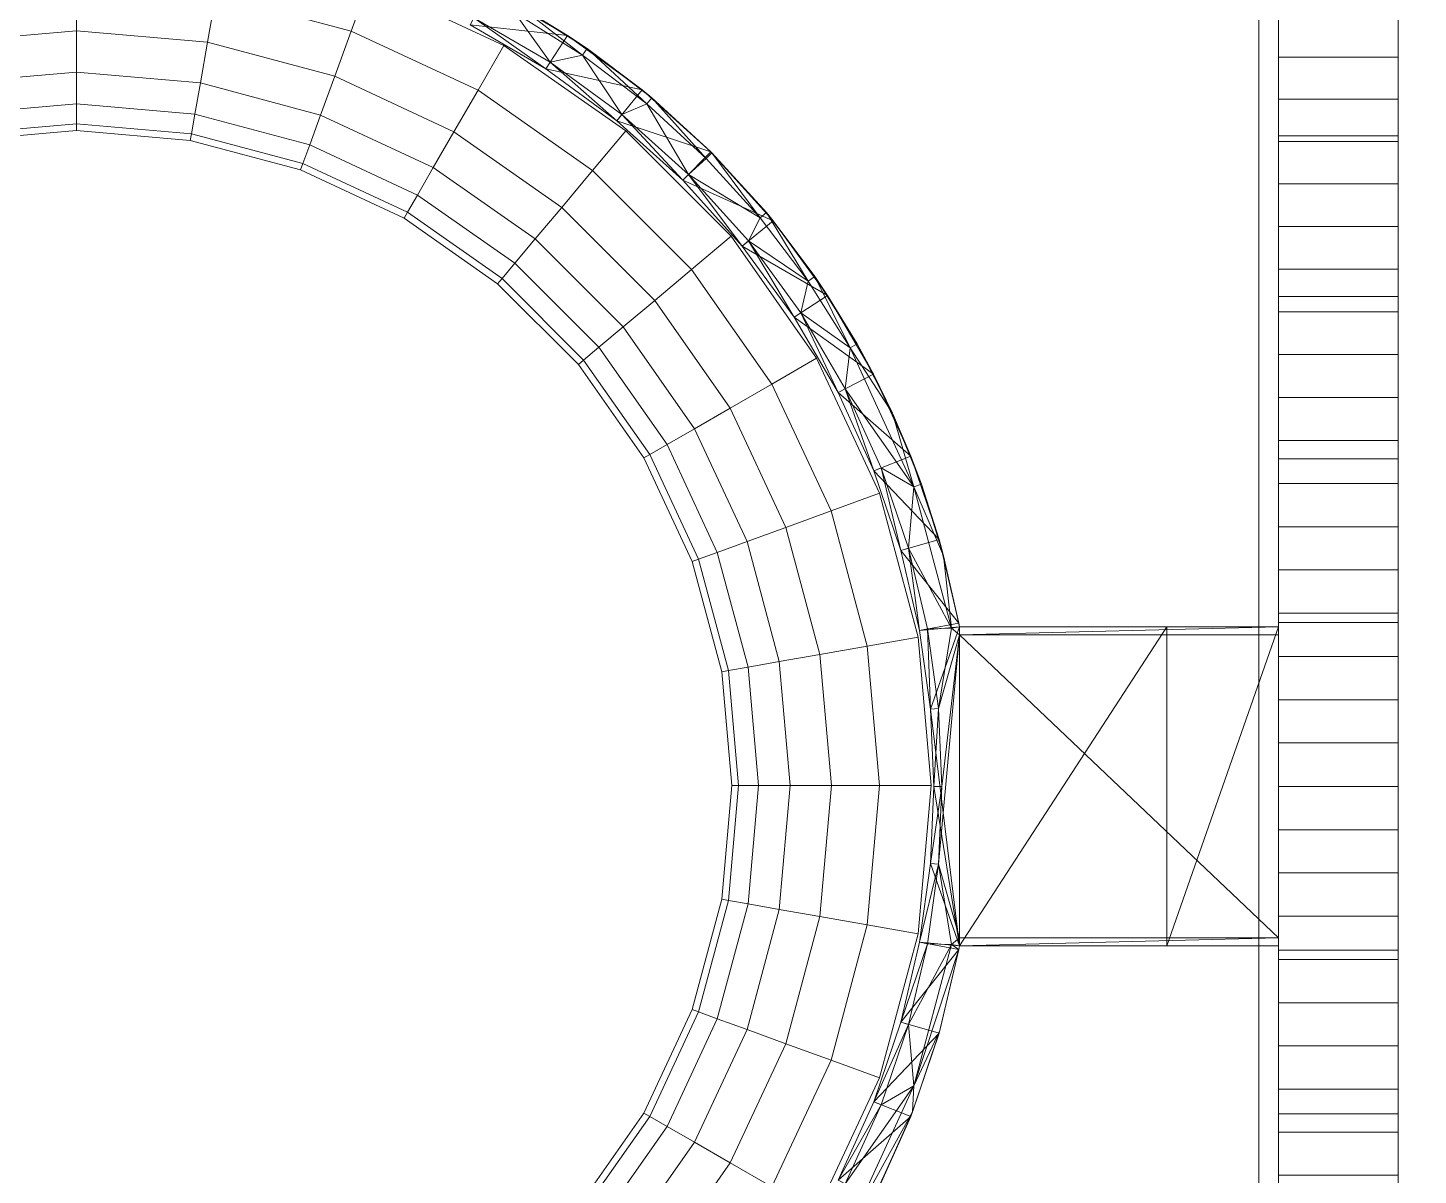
# Model space of a CAD drawing. Header units: metres. Extents: x -8.6 to 8.7, y -3.9 to 3.9.
# Drawn here: x 7.4483 to 7.797, y -0.0975 to 0.1902 of the extents above; entities that cross this region are included whole.
import ezdxf

# ---------------------------------------------------------------- set-up
doc = ezdxf.new("R2010")
doc.units = ezdxf.units.M
doc.header["$LTSCALE"] = 0.00508
for name, color, linetype, lineweight in [('Board_Net', 3, 'Continuous', 5), ('Board_Red', 1, 'Continuous', 5), ('Board_Rim', 30, 'Continuous', 5), ('Board_White', 255, 'Continuous', 5), ('Court_Green', 87, 'Continuous', 5)]:
    doc.layers.add(name, color=color, linetype=linetype, lineweight=lineweight)

msp = doc.modelspace()

# ---------------------------------------------------------------- linework, layer by layer
at = {"layer": 'Board_Net'}
for points in [[(7.49777, 0.21123, 3.03), (7.53385, 0.20157, 3.03), (7.52942, 0.18941, 3.01807), (7.49552, 0.19849, 3.01807)], [(7.42559, 0.19849, 3.01807), (7.46056, 0.20155, 3.01807), (7.46056, 0.18949, 2.98311), (7.42769, 0.18661, 2.98311)], [(7.46056, 0.20155, 3.01807), (7.49552, 0.19849, 3.01807), (7.49342, 0.18661, 2.98311), (7.46056, 0.18949, 2.98311)], [(7.53385, 0.20157, 3.03), (7.5677, 0.18578, 3.03), (7.56123, 0.17457, 3.01807), (7.52942, 0.18941, 3.01807)], [(7.49552, 0.19849, 3.01807), (7.52942, 0.18941, 3.01807), (7.5253, 0.17807, 2.98311), (7.49342, 0.18661, 2.98311)], [(7.42769, 0.18661, 2.98311), (7.46056, 0.18949, 2.98311), (7.46056, 0.17913, 2.92749), (7.42948, 0.17642, 2.92749)], [(7.46056, 0.18949, 2.98311), (7.49342, 0.18661, 2.98311), (7.49163, 0.17642, 2.92749), (7.46056, 0.17913, 2.92749)], [(7.52942, 0.18941, 3.01807), (7.56123, 0.17457, 3.01807), (7.5552, 0.16413, 2.98311), (7.5253, 0.17807, 2.98311)], [(7.49342, 0.18661, 2.98311), (7.5253, 0.17807, 2.98311), (7.52175, 0.16834, 2.92749), (7.49163, 0.17642, 2.92749)], [(7.5677, 0.18578, 3.03), (7.5983, 0.16436, 3.03), (7.58998, 0.15444, 3.01807), (7.56123, 0.17457, 3.01807)], [(7.42948, 0.17642, 2.92749), (7.46056, 0.17913, 2.92749), (7.46056, 0.17119, 2.855), (7.43086, 0.16859, 2.855)], [(7.46056, 0.17913, 2.92749), (7.49163, 0.17642, 2.92749), (7.49025, 0.16859, 2.855), (7.46056, 0.17119, 2.855)], [(7.5253, 0.17807, 2.98311), (7.5552, 0.16413, 2.98311), (7.55002, 0.15516, 2.92749), (7.52175, 0.16834, 2.92749)], [(7.49163, 0.17642, 2.92749), (7.52175, 0.16834, 2.92749), (7.51904, 0.16088, 2.855), (7.49025, 0.16859, 2.855)], [(7.56123, 0.17457, 3.01807), (7.58998, 0.15444, 3.01807), (7.58223, 0.14521, 2.98311), (7.5552, 0.16413, 2.98311)], [(7.43086, 0.16859, 2.855), (7.46056, 0.17119, 2.855), (7.46056, 0.16619, 2.77059), (7.43173, 0.16367, 2.77059)], [(7.46056, 0.17119, 2.855), (7.49025, 0.16859, 2.855), (7.48938, 0.16367, 2.77059), (7.46056, 0.16619, 2.77059)], [(7.49025, 0.16859, 2.855), (7.51904, 0.16088, 2.855), (7.51733, 0.15618, 2.77059), (7.48938, 0.16367, 2.77059)], [(7.52175, 0.16834, 2.92749), (7.55002, 0.15516, 2.92749), (7.54605, 0.14828, 2.855), (7.51904, 0.16088, 2.855)], [(7.43173, 0.16367, 2.77059), (7.46056, 0.16619, 2.77059), (7.46056, 0.16449, 2.68), (7.43203, 0.16199, 2.68)], [(7.46056, 0.16619, 2.77059), (7.48938, 0.16367, 2.77059), (7.48908, 0.16199, 2.68), (7.46056, 0.16449, 2.68)], [(7.5552, 0.16413, 2.98311), (7.58223, 0.14521, 2.98311), (7.57557, 0.13727, 2.92749), (7.55002, 0.15516, 2.92749)], [(7.5983, 0.16436, 3.03), (7.62471, 0.13794, 3.03), (7.6148, 0.12963, 3.01807), (7.58998, 0.15444, 3.01807)], [(7.48938, 0.16367, 2.77059), (7.51733, 0.15618, 2.77059), (7.51675, 0.15458, 2.68), (7.48908, 0.16199, 2.68)], [(7.51904, 0.16088, 2.855), (7.54605, 0.14828, 2.855), (7.54355, 0.14396, 2.77059), (7.51733, 0.15618, 2.77059)], [(7.51733, 0.15618, 2.77059), (7.54355, 0.14396, 2.77059), (7.5427, 0.14248, 2.68), (7.51675, 0.15458, 2.68)], [(7.55002, 0.15516, 2.92749), (7.57557, 0.13727, 2.92749), (7.57046, 0.13119, 2.855), (7.54605, 0.14828, 2.855)], [(7.58998, 0.15444, 3.01807), (7.6148, 0.12963, 3.01807), (7.60556, 0.12187, 2.98311), (7.58223, 0.14521, 2.98311)], [(7.54605, 0.14828, 2.855), (7.57046, 0.13119, 2.855), (7.56725, 0.12736, 2.77059), (7.54355, 0.14396, 2.77059)], [(7.54355, 0.14396, 2.77059), (7.56725, 0.12736, 2.77059), (7.56616, 0.12605, 2.68), (7.5427, 0.14248, 2.68)], [(7.58223, 0.14521, 2.98311), (7.60556, 0.12187, 2.98311), (7.59763, 0.11522, 2.92749), (7.57557, 0.13727, 2.92749)], [(7.57557, 0.13727, 2.92749), (7.59763, 0.11522, 2.92749), (7.59154, 0.11011, 2.855), (7.57046, 0.13119, 2.855)], [(7.62471, 0.13794, 3.03), (7.64613, 0.10735, 3.03), (7.63493, 0.10088, 3.01807), (7.6148, 0.12963, 3.01807)], [(7.57046, 0.13119, 2.855), (7.59154, 0.11011, 2.855), (7.58771, 0.1069, 2.77059), (7.56725, 0.12736, 2.77059)], [(7.6148, 0.12963, 3.01807), (7.63493, 0.10088, 3.01807), (7.62448, 0.09485, 2.98311), (7.60556, 0.12187, 2.98311)], [(7.56725, 0.12736, 2.77059), (7.58771, 0.1069, 2.77059), (7.58641, 0.1058, 2.68), (7.56616, 0.12605, 2.68)], [(7.60556, 0.12187, 2.98311), (7.62448, 0.09485, 2.98311), (7.61552, 0.08967, 2.92749), (7.59763, 0.11522, 2.92749)], [(7.59763, 0.11522, 2.92749), (7.61552, 0.08967, 2.92749), (7.60863, 0.0857, 2.855), (7.59154, 0.11011, 2.855)], [(7.59154, 0.11011, 2.855), (7.60863, 0.0857, 2.855), (7.60431, 0.0832, 2.77059), (7.58771, 0.1069, 2.77059)], [(7.58771, 0.1069, 2.77059), (7.60431, 0.0832, 2.77059), (7.60283, 0.08235, 2.68), (7.58641, 0.1058, 2.68)], [(7.64613, 0.10735, 3.03), (7.66192, 0.07349, 3.03), (7.64976, 0.06907, 3.01807), (7.63493, 0.10088, 3.01807)], [(7.63493, 0.10088, 3.01807), (7.64976, 0.06907, 3.01807), (7.63843, 0.06494, 2.98311), (7.62448, 0.09485, 2.98311)], [(7.62448, 0.09485, 2.98311), (7.63843, 0.06494, 2.98311), (7.6287, 0.0614, 2.92749), (7.61552, 0.08967, 2.92749)], [(7.61552, 0.08967, 2.92749), (7.6287, 0.0614, 2.92749), (7.62123, 0.05868, 2.855), (7.60863, 0.0857, 2.855)], [(7.60863, 0.0857, 2.855), (7.62123, 0.05868, 2.855), (7.61654, 0.05698, 2.77059), (7.60431, 0.0832, 2.77059)], [(7.60431, 0.0832, 2.77059), (7.61654, 0.05698, 2.77059), (7.61494, 0.05639, 2.68), (7.60283, 0.08235, 2.68)], [(7.66192, 0.07349, 3.03), (7.67159, 0.03741, 3.03), (7.65884, 0.03517, 3.01807), (7.64976, 0.06907, 3.01807)], [(7.64976, 0.06907, 3.01807), (7.65884, 0.03517, 3.01807), (7.64697, 0.03307, 2.98311), (7.63843, 0.06494, 2.98311)], [(7.63843, 0.06494, 2.98311), (7.64697, 0.03307, 2.98311), (7.63677, 0.03127, 2.92749), (7.6287, 0.0614, 2.92749)], [(7.6287, 0.0614, 2.92749), (7.63677, 0.03127, 2.92749), (7.62894, 0.02989, 2.855), (7.62123, 0.05868, 2.855)], [(7.61654, 0.05698, 2.77059), (7.62402, 0.02903, 2.77059), (7.62235, 0.02873, 2.68), (7.61494, 0.05639, 2.68)], [(7.62123, 0.05868, 2.855), (7.62894, 0.02989, 2.855), (7.62402, 0.02903, 2.77059), (7.61654, 0.05698, 2.77059)], [(7.65884, 0.03517, 3.01807), (7.6619, 0.0002, 3.01807), (7.64984, 0.0002, 2.98311), (7.64697, 0.03307, 2.98311)], [(7.67159, 0.03741, 3.03), (7.67484, 0.0002, 3.03), (7.6619, 0.0002, 3.01807), (7.65884, 0.03517, 3.01807)], [(7.64697, 0.03307, 2.98311), (7.64984, 0.0002, 2.98311), (7.63949, 0.0002, 2.92749), (7.63677, 0.03127, 2.92749)], [(7.62402, 0.02903, 2.77059), (7.62655, 0.0002, 2.77059), (7.62484, 0.0002, 2.68), (7.62235, 0.02873, 2.68)], [(7.62894, 0.02989, 2.855), (7.63154, 0.0002, 2.855), (7.62655, 0.0002, 2.77059), (7.62402, 0.02903, 2.77059)], [(7.63677, 0.03127, 2.92749), (7.63949, 0.0002, 2.92749), (7.63154, 0.0002, 2.855), (7.62894, 0.02989, 2.855)], [(7.62655, 0.0002, 2.77059), (7.62402, -0.02862, 2.77059), (7.62235, -0.02833, 2.68), (7.62484, 0.0002, 2.68)], [(7.63154, 0.0002, 2.855), (7.62894, -0.02949, 2.855), (7.62402, -0.02862, 2.77059), (7.62655, 0.0002, 2.77059)], [(7.63949, 0.0002, 2.92749), (7.63677, -0.03087, 2.92749), (7.62894, -0.02949, 2.855), (7.63154, 0.0002, 2.855)], [(7.64984, 0.0002, 2.98311), (7.64697, -0.03267, 2.98311), (7.63677, -0.03087, 2.92749), (7.63949, 0.0002, 2.92749)], [(7.6619, 0.0002, 3.01807), (7.65884, -0.03476, 3.01807), (7.64697, -0.03267, 2.98311), (7.64984, 0.0002, 2.98311)], [(7.67484, 0.0002, 3.03), (7.67159, -0.03701, 3.03), (7.65884, -0.03476, 3.01807), (7.6619, 0.0002, 3.01807)], [(7.62402, -0.02862, 2.77059), (7.61654, -0.05657, 2.77059), (7.61494, -0.05599, 2.68), (7.62235, -0.02833, 2.68)], [(7.62894, -0.02949, 2.855), (7.62123, -0.05828, 2.855), (7.61654, -0.05657, 2.77059), (7.62402, -0.02862, 2.77059)], [(7.63677, -0.03087, 2.92749), (7.6287, -0.061, 2.92749), (7.62123, -0.05828, 2.855), (7.62894, -0.02949, 2.855)], [(7.64697, -0.03267, 2.98311), (7.63843, -0.06454, 2.98311), (7.6287, -0.061, 2.92749), (7.63677, -0.03087, 2.92749)], [(7.65884, -0.03476, 3.01807), (7.64976, -0.06866, 3.01807), (7.63843, -0.06454, 2.98311), (7.64697, -0.03267, 2.98311)], [(7.67159, -0.03701, 3.03), (7.66192, -0.07309, 3.03), (7.64976, -0.06866, 3.01807), (7.65884, -0.03476, 3.01807)], [(7.61654, -0.05657, 2.77059), (7.60431, -0.08279, 2.77059), (7.60283, -0.08194, 2.68), (7.61494, -0.05599, 2.68)], [(7.62123, -0.05828, 2.855), (7.60863, -0.08529, 2.855), (7.60431, -0.08279, 2.77059), (7.61654, -0.05657, 2.77059)], [(7.6287, -0.061, 2.92749), (7.61552, -0.08926, 2.92749), (7.60863, -0.08529, 2.855), (7.62123, -0.05828, 2.855)], [(7.63843, -0.06454, 2.98311), (7.62448, -0.09444, 2.98311), (7.61552, -0.08926, 2.92749), (7.6287, -0.061, 2.92749)], [(7.64976, -0.06866, 3.01807), (7.63493, -0.10047, 3.01807), (7.62448, -0.09444, 2.98311), (7.63843, -0.06454, 2.98311)], [(7.66192, -0.07309, 3.03), (7.64613, -0.10694, 3.03), (7.63493, -0.10047, 3.01807), (7.64976, -0.06866, 3.01807)], [(7.60431, -0.08279, 2.77059), (7.58771, -0.10649, 2.77059), (7.58641, -0.1054, 2.68), (7.60283, -0.08194, 2.68)], [(7.60863, -0.08529, 2.855), (7.59154, -0.1097, 2.855), (7.58771, -0.10649, 2.77059), (7.60431, -0.08279, 2.77059)], [(7.61552, -0.08926, 2.92749), (7.59763, -0.11481, 2.92749), (7.59154, -0.1097, 2.855), (7.60863, -0.08529, 2.855)], [(7.62448, -0.09444, 2.98311), (7.60556, -0.12147, 2.98311), (7.59763, -0.11481, 2.92749), (7.61552, -0.08926, 2.92749)], [(7.63493, -0.10047, 3.01807), (7.6148, -0.12922, 3.01807), (7.60556, -0.12147, 2.98311), (7.62448, -0.09444, 2.98311)]]:
    msp.add_3dface(points, dxfattribs=at)
at = {"layer": 'Board_Red'}
for points in [[(7.76199, -0.3, 2.85), (7.79199, -0.3, 2.85), (7.79199, 0.3, 2.85), (7.76199, 0.3, 2.85)], [(7.76199, 0.29473, 2.89), (7.79199, 0.29473, 2.89), (7.79199, -0.29473, 2.89), (7.76199, -0.29473, 2.89)], [(7.76199, 0.16312, 3.69099), (7.79199, 0.16312, 3.69099), (7.79199, 0.20287, 3.68038), (7.76199, 0.20287, 3.68038)], [(7.76199, 0.19339, 3.72464), (7.79199, 0.19339, 3.72464), (7.79199, 0.18287, 3.72736), (7.76199, 0.18287, 3.72736)], [(7.76199, 0.18287, 3.72736), (7.79199, 0.18287, 3.72736), (7.79199, 0.17231, 3.72994), (7.76199, 0.17231, 3.72994)], [(7.76199, 0.17231, 3.72994), (7.79199, 0.17231, 3.72994), (7.79199, 0.16172, 3.73236), (7.76199, 0.16172, 3.73236)], [(7.76199, 0.12282, 3.69928), (7.79199, 0.12282, 3.69928), (7.79199, 0.16312, 3.69099), (7.76199, 0.16312, 3.69099)], [(7.76199, 0.16172, 3.73236), (7.79199, 0.16172, 3.73236), (7.79199, 0.15109, 3.73462), (7.76199, 0.15109, 3.73462)], [(7.76199, 0.15109, 3.73462), (7.79199, 0.15109, 3.73462), (7.79199, 0.14043, 3.73673), (7.76199, 0.14043, 3.73673)], [(7.76199, 0.14043, 3.73673), (7.79199, 0.14043, 3.73673), (7.79199, 0.12974, 3.73869), (7.76199, 0.12974, 3.73869)], [(7.76199, 0.12974, 3.73869), (7.79199, 0.12974, 3.73869), (7.79199, 0.11903, 3.74049), (7.76199, 0.11903, 3.74049)], [(7.76199, 0.08211, 3.70522), (7.79199, 0.08211, 3.70522), (7.79199, 0.12282, 3.69928), (7.76199, 0.12282, 3.69928)], [(7.76199, 0.11903, 3.74049), (7.79199, 0.11903, 3.74049), (7.79199, 0.10829, 3.74214), (7.76199, 0.10829, 3.74214)], [(7.76199, 0.10829, 3.74214), (7.79199, 0.10829, 3.74214), (7.79199, 0.09752, 3.74363), (7.76199, 0.09752, 3.74363)], [(7.76199, 0.09752, 3.74363), (7.79199, 0.09752, 3.74363), (7.79199, 0.08674, 3.74497), (7.76199, 0.08674, 3.74497)], [(7.76199, 0.08674, 3.74497), (7.79199, 0.08674, 3.74497), (7.79199, 0.07594, 3.74615), (7.76199, 0.07594, 3.74615)], [(7.76199, 0.04112, 3.70879), (7.79199, 0.04112, 3.70879), (7.79199, 0.08211, 3.70522), (7.76199, 0.08211, 3.70522)], [(7.76199, 0.07594, 3.74615), (7.79199, 0.07594, 3.74615), (7.79199, 0.06512, 3.74717), (7.76199, 0.06512, 3.74717)], [(7.76199, 0.06512, 3.74717), (7.79199, 0.06512, 3.74717), (7.79199, 0.05429, 3.74803), (7.76199, 0.05429, 3.74803)], [(7.76199, 0.05429, 3.74803), (7.79199, 0.05429, 3.74803), (7.79199, 0.04344, 3.74874), (7.76199, 0.04344, 3.74874)], [(7.76199, 0.04344, 3.74874), (7.79199, 0.04344, 3.74874), (7.79199, 0.03259, 3.74929), (7.76199, 0.03259, 3.74929)], [(7.76199, 0, 3.70998), (7.79199, 0, 3.70998), (7.79199, 0.04112, 3.70879), (7.76199, 0.04112, 3.70879)], [(7.76199, 0.03259, 3.74929), (7.79199, 0.03259, 3.74929), (7.79199, 0.02173, 3.74969), (7.76199, 0.02173, 3.74969)], [(7.76199, 0.02173, 3.74969), (7.79199, 0.02173, 3.74969), (7.79199, 0.01087, 3.74992), (7.76199, 0.01087, 3.74992)], [(7.76199, 0.01087, 3.74992), (7.79199, 0.01087, 3.74992), (7.79199, 0, 3.75), (7.76199, 0, 3.75)], [(7.76199, 0, 3.75), (7.79199, 0, 3.75), (7.79199, -0.01087, 3.74992), (7.76199, -0.01087, 3.74992)], [(7.76199, -0.04112, 3.70879), (7.79199, -0.04112, 3.70879), (7.79199, 0, 3.70998), (7.76199, 0, 3.70998)], [(7.76199, -0.01087, 3.74992), (7.79199, -0.01087, 3.74992), (7.79199, -0.02173, 3.74969), (7.76199, -0.02173, 3.74969)], [(7.76199, -0.02173, 3.74969), (7.79199, -0.02173, 3.74969), (7.79199, -0.03259, 3.74929), (7.76199, -0.03259, 3.74929)], [(7.76199, -0.03259, 3.74929), (7.79199, -0.03259, 3.74929), (7.79199, -0.04344, 3.74874), (7.76199, -0.04344, 3.74874)], [(7.76199, -0.08211, 3.70522), (7.79199, -0.08211, 3.70522), (7.79199, -0.04112, 3.70879), (7.76199, -0.04112, 3.70879)], [(7.76199, -0.04344, 3.74874), (7.79199, -0.04344, 3.74874), (7.79199, -0.05429, 3.74803), (7.76199, -0.05429, 3.74803)], [(7.76199, -0.05429, 3.74803), (7.79199, -0.05429, 3.74803), (7.79199, -0.06512, 3.74717), (7.76199, -0.06512, 3.74717)], [(7.76199, -0.06512, 3.74717), (7.79199, -0.06512, 3.74717), (7.79199, -0.07594, 3.74615), (7.76199, -0.07594, 3.74615)], [(7.76199, -0.07594, 3.74615), (7.79199, -0.07594, 3.74615), (7.79199, -0.08674, 3.74497), (7.76199, -0.08674, 3.74497)], [(7.76199, -0.12282, 3.69928), (7.79199, -0.12282, 3.69928), (7.79199, -0.08211, 3.70522), (7.76199, -0.08211, 3.70522)], [(7.76199, -0.08674, 3.74497), (7.79199, -0.08674, 3.74497), (7.79199, -0.09752, 3.74363), (7.76199, -0.09752, 3.74363)]]:
    msp.add_3dface(points, dxfattribs=at)
for points, invisible_edges in [([(7.79199, 0.29473, 2.89), (7.79199, 0.15226, 2.85), (7.79199, 0.3, 2.85), (7.79199, 0.29473, 2.89)], 13), ([(7.79199, 0.29473, 2.89), (7.79199, 0.13494, 2.89), (7.79199, 0.15226, 2.85), (7.79199, 0.29473, 2.89)], 12), ([(7.75699, 0.25, 3.025), (7.75699, -0.00044, 3.025), (7.75699, 0.22, 3.055), (7.75699, 0.25, 3.025)], 14), ([(7.75699, 0.22, 3.395), (7.75699, -0.00044, 3.425), (7.75699, 0.25, 3.425), (7.75699, 0.22, 3.395)], 13), ([(7.76199, 0.20715, 2.89), (7.76199, 0.23382, 2.85), (7.76199, -0.3, 2.85), (7.76199, 0.20715, 2.89)], 12), ([(7.76199, 0.18287, 3.72736), (7.76199, 0.20387, 3.72176), (7.76199, 0.2247, 3.71555), (7.76199, 0.18287, 3.72736)], 15), ([(7.76199, 0.20287, 3.68038), (7.76199, 0.18287, 3.72736), (7.76199, 0.2247, 3.71555), (7.76199, 0.20287, 3.68038)], 15), ([(7.79199, 0.2247, 3.71555), (7.79199, 0.20387, 3.72176), (7.79199, 0.18287, 3.72736), (7.79199, 0.2247, 3.71555)], 15), ([(7.79199, 0.2247, 3.71555), (7.79199, 0.18287, 3.72736), (7.79199, 0.20287, 3.68038), (7.79199, 0.2247, 3.71555)], 15), ([(7.75699, -0.00044, 3.025), (7.75699, -0.00044, 3.055), (7.75699, 0.22, 3.055), (7.75699, -0.00044, 3.025)], 12), ([(7.75699, 0.22, 3.395), (7.75699, -0.00044, 3.395), (7.75699, -0.00044, 3.425), (7.75699, 0.22, 3.395)], 12), ([(7.76199, -0.3, 2.85), (7.76199, -0.29473, 2.89), (7.76199, 0.20715, 2.89), (7.76199, -0.3, 2.85)], 13), ([(7.76199, 0.18287, 3.72736), (7.76199, 0.19339, 3.72464), (7.76199, 0.20387, 3.72176), (7.76199, 0.18287, 3.72736)], 12), ([(7.76199, 0.20287, 3.68038), (7.76199, 0.16312, 3.69099), (7.76199, 0.18287, 3.72736), (7.76199, 0.20287, 3.68038)], 14), ([(7.79199, 0.20387, 3.72176), (7.79199, 0.19339, 3.72464), (7.79199, 0.18287, 3.72736), (7.79199, 0.20387, 3.72176)], 12), ([(7.79199, 0.18287, 3.72736), (7.79199, 0.16312, 3.69099), (7.79199, 0.20287, 3.68038), (7.79199, 0.18287, 3.72736)], 13), ([(7.76199, 0.16172, 3.73236), (7.76199, 0.17231, 3.72994), (7.76199, 0.18287, 3.72736), (7.76199, 0.16172, 3.73236)], 12), ([(7.76199, 0.14043, 3.73673), (7.76199, 0.16172, 3.73236), (7.76199, 0.18287, 3.72736), (7.76199, 0.14043, 3.73673)], 15), ([(7.76199, 0.16312, 3.69099), (7.76199, 0.14043, 3.73673), (7.76199, 0.18287, 3.72736), (7.76199, 0.16312, 3.69099)], 15), ([(7.79199, 0.18287, 3.72736), (7.79199, 0.17231, 3.72994), (7.79199, 0.16172, 3.73236), (7.79199, 0.18287, 3.72736)], 12), ([(7.79199, 0.18287, 3.72736), (7.79199, 0.16172, 3.73236), (7.79199, 0.14043, 3.73673), (7.79199, 0.18287, 3.72736)], 15), ([(7.79199, 0.18287, 3.72736), (7.79199, 0.14043, 3.73673), (7.79199, 0.16312, 3.69099), (7.79199, 0.18287, 3.72736)], 15), ([(7.76199, 0.16312, 3.69099), (7.76199, 0.12282, 3.69928), (7.76199, 0.14043, 3.73673), (7.76199, 0.16312, 3.69099)], 14), ([(7.76199, 0.14043, 3.73673), (7.76199, 0.15109, 3.73462), (7.76199, 0.16172, 3.73236), (7.76199, 0.14043, 3.73673)], 12), ([(7.79199, 0.14043, 3.73673), (7.79199, 0.12282, 3.69928), (7.79199, 0.16312, 3.69099), (7.79199, 0.14043, 3.73673)], 13), ([(7.79199, 0.16172, 3.73236), (7.79199, 0.15109, 3.73462), (7.79199, 0.14043, 3.73673), (7.79199, 0.16172, 3.73236)], 12), ([(7.79199, -0.3, 2.85), (7.79199, 0.15226, 2.85), (7.79199, 0.13494, 2.89), (7.79199, -0.3, 2.85)], 12), ([(7.76199, 0.11903, 3.74049), (7.76199, 0.12974, 3.73869), (7.76199, 0.14043, 3.73673), (7.76199, 0.11903, 3.74049)], 12), ([(7.76199, 0.12282, 3.69928), (7.76199, 0.11903, 3.74049), (7.76199, 0.14043, 3.73673), (7.76199, 0.12282, 3.69928)], 15), ([(7.79199, 0.14043, 3.73673), (7.79199, 0.12974, 3.73869), (7.79199, 0.11903, 3.74049), (7.79199, 0.14043, 3.73673)], 12), ([(7.79199, 0.14043, 3.73673), (7.79199, 0.11903, 3.74049), (7.79199, 0.12282, 3.69928), (7.79199, 0.14043, 3.73673)], 15), ([(7.79199, -0.3, 2.85), (7.79199, 0.13494, 2.89), (7.79199, -0.29473, 2.89), (7.79199, -0.3, 2.85)], 13), ([(7.76199, 0.12282, 3.69928), (7.76199, 0.08211, 3.70522), (7.76199, 0.11903, 3.74049), (7.76199, 0.12282, 3.69928)], 14), ([(7.79199, 0.11903, 3.74049), (7.79199, 0.08211, 3.70522), (7.79199, 0.12282, 3.69928), (7.79199, 0.11903, 3.74049)], 13), ([(7.76199, 0.09752, 3.74363), (7.76199, 0.10829, 3.74214), (7.76199, 0.11903, 3.74049), (7.76199, 0.09752, 3.74363)], 12), ([(7.76199, 0.07594, 3.74615), (7.76199, 0.09752, 3.74363), (7.76199, 0.11903, 3.74049), (7.76199, 0.07594, 3.74615)], 15), ([(7.76199, 0.08211, 3.70522), (7.76199, 0.07594, 3.74615), (7.76199, 0.11903, 3.74049), (7.76199, 0.08211, 3.70522)], 15), ([(7.79199, 0.11903, 3.74049), (7.79199, 0.10829, 3.74214), (7.79199, 0.09752, 3.74363), (7.79199, 0.11903, 3.74049)], 12), ([(7.79199, 0.11903, 3.74049), (7.79199, 0.09752, 3.74363), (7.79199, 0.07594, 3.74615), (7.79199, 0.11903, 3.74049)], 15), ([(7.79199, 0.11903, 3.74049), (7.79199, 0.07594, 3.74615), (7.79199, 0.08211, 3.70522), (7.79199, 0.11903, 3.74049)], 15), ([(7.76199, 0.07594, 3.74615), (7.76199, 0.08674, 3.74497), (7.76199, 0.09752, 3.74363), (7.76199, 0.07594, 3.74615)], 12), ([(7.79199, 0.09752, 3.74363), (7.79199, 0.08674, 3.74497), (7.79199, 0.07594, 3.74615), (7.79199, 0.09752, 3.74363)], 12), ([(7.76199, 0.08211, 3.70522), (7.76199, 0.04112, 3.70879), (7.76199, 0.07594, 3.74615), (7.76199, 0.08211, 3.70522)], 14), ([(7.79199, 0.07594, 3.74615), (7.79199, 0.04112, 3.70879), (7.79199, 0.08211, 3.70522), (7.79199, 0.07594, 3.74615)], 13), ([(7.76199, 0.05429, 3.74803), (7.76199, 0.06512, 3.74717), (7.76199, 0.07594, 3.74615), (7.76199, 0.05429, 3.74803)], 12), ([(7.76199, 0.03259, 3.74929), (7.76199, 0.05429, 3.74803), (7.76199, 0.07594, 3.74615), (7.76199, 0.03259, 3.74929)], 15), ([(7.76199, 0.04112, 3.70879), (7.76199, 0.03259, 3.74929), (7.76199, 0.07594, 3.74615), (7.76199, 0.04112, 3.70879)], 15), ([(7.79199, 0.07594, 3.74615), (7.79199, 0.06512, 3.74717), (7.79199, 0.05429, 3.74803), (7.79199, 0.07594, 3.74615)], 12), ([(7.79199, 0.07594, 3.74615), (7.79199, 0.05429, 3.74803), (7.79199, 0.03259, 3.74929), (7.79199, 0.07594, 3.74615)], 15), ([(7.79199, 0.07594, 3.74615), (7.79199, 0.03259, 3.74929), (7.79199, 0.04112, 3.70879), (7.79199, 0.07594, 3.74615)], 15), ([(7.76199, 0.03259, 3.74929), (7.76199, 0.04344, 3.74874), (7.76199, 0.05429, 3.74803), (7.76199, 0.03259, 3.74929)], 12), ([(7.79199, 0.05429, 3.74803), (7.79199, 0.04344, 3.74874), (7.79199, 0.03259, 3.74929), (7.79199, 0.05429, 3.74803)], 12), ([(7.76199, 0.04112, 3.70879), (7.76199, 0, 3.70998), (7.76199, 0.03259, 3.74929), (7.76199, 0.04112, 3.70879)], 14), ([(7.79199, 0.03259, 3.74929), (7.79199, 0, 3.70998), (7.79199, 0.04112, 3.70879), (7.79199, 0.03259, 3.74929)], 13), ([(7.76199, 0.01087, 3.74992), (7.76199, 0.02173, 3.74969), (7.76199, 0.03259, 3.74929), (7.76199, 0.01087, 3.74992)], 12), ([(7.76199, -0.01087, 3.74992), (7.76199, 0.01087, 3.74992), (7.76199, 0.03259, 3.74929), (7.76199, -0.01087, 3.74992)], 15), ([(7.76199, 0, 3.70998), (7.76199, -0.01087, 3.74992), (7.76199, 0.03259, 3.74929), (7.76199, 0, 3.70998)], 15), ([(7.79199, 0.03259, 3.74929), (7.79199, 0.02173, 3.74969), (7.79199, 0.01087, 3.74992), (7.79199, 0.03259, 3.74929)], 12), ([(7.79199, 0.03259, 3.74929), (7.79199, 0.01087, 3.74992), (7.79199, -0.01087, 3.74992), (7.79199, 0.03259, 3.74929)], 15), ([(7.79199, 0.03259, 3.74929), (7.79199, -0.01087, 3.74992), (7.79199, 0, 3.70998), (7.79199, 0.03259, 3.74929)], 15), ([(7.76199, -0.01087, 3.74992), (7.76199, 0, 3.75), (7.76199, 0.01087, 3.74992), (7.76199, -0.01087, 3.74992)], 12), ([(7.79199, 0.01087, 3.74992), (7.79199, 0, 3.75), (7.79199, -0.01087, 3.74992), (7.79199, 0.01087, 3.74992)], 12), ([(7.75699, -0.00044, 3.425), (7.75699, -0.00044, 3.395), (7.75699, -0.22, 3.395), (7.75699, -0.00044, 3.425)], 12), ([(7.75699, -0.25, 3.425), (7.75699, -0.00044, 3.425), (7.75699, -0.22, 3.395), (7.75699, -0.25, 3.425)], 14), ([(7.75699, -0.22, 3.055), (7.75699, -0.00044, 3.055), (7.75699, -0.00044, 3.025), (7.75699, -0.22, 3.055)], 12), ([(7.75699, -0.22, 3.055), (7.75699, -0.00044, 3.025), (7.75699, -0.25, 3.025), (7.75699, -0.22, 3.055)], 13), ([(7.76199, 0, 3.70998), (7.76199, -0.04112, 3.70879), (7.76199, -0.01087, 3.74992), (7.76199, 0, 3.70998)], 14), ([(7.79199, -0.01087, 3.74992), (7.79199, -0.04112, 3.70879), (7.79199, 0, 3.70998), (7.79199, -0.01087, 3.74992)], 13), ([(7.76199, -0.03259, 3.74929), (7.76199, -0.02173, 3.74969), (7.76199, -0.01087, 3.74992), (7.76199, -0.03259, 3.74929)], 12), ([(7.76199, -0.04344, 3.74874), (7.76199, -0.03259, 3.74929), (7.76199, -0.01087, 3.74992), (7.76199, -0.04344, 3.74874)], 14), ([(7.76199, -0.04112, 3.70879), (7.76199, -0.04344, 3.74874), (7.76199, -0.01087, 3.74992), (7.76199, -0.04112, 3.70879)], 15), ([(7.79199, -0.01087, 3.74992), (7.79199, -0.02173, 3.74969), (7.79199, -0.03259, 3.74929), (7.79199, -0.01087, 3.74992)], 12), ([(7.79199, -0.01087, 3.74992), (7.79199, -0.03259, 3.74929), (7.79199, -0.05429, 3.74803), (7.79199, -0.01087, 3.74992)], 15), ([(7.79199, -0.01087, 3.74992), (7.79199, -0.05429, 3.74803), (7.79199, -0.04112, 3.70879), (7.79199, -0.01087, 3.74992)], 15), ([(7.79199, -0.03259, 3.74929), (7.79199, -0.04344, 3.74874), (7.79199, -0.05429, 3.74803), (7.79199, -0.03259, 3.74929)], 12), ([(7.76199, -0.04112, 3.70879), (7.76199, -0.08211, 3.70522), (7.76199, -0.06512, 3.74717), (7.76199, -0.04112, 3.70879)], 14), ([(7.76199, -0.04112, 3.70879), (7.76199, -0.06512, 3.74717), (7.76199, -0.04344, 3.74874), (7.76199, -0.04112, 3.70879)], 15), ([(7.79199, -0.05429, 3.74803), (7.79199, -0.08211, 3.70522), (7.79199, -0.04112, 3.70879), (7.79199, -0.05429, 3.74803)], 13), ([(7.76199, -0.06512, 3.74717), (7.76199, -0.05429, 3.74803), (7.76199, -0.04344, 3.74874), (7.76199, -0.06512, 3.74717)], 12), ([(7.79199, -0.05429, 3.74803), (7.79199, -0.06512, 3.74717), (7.79199, -0.07594, 3.74615), (7.79199, -0.05429, 3.74803)], 12), ([(7.79199, -0.05429, 3.74803), (7.79199, -0.07594, 3.74615), (7.79199, -0.09752, 3.74363), (7.79199, -0.05429, 3.74803)], 15), ([(7.79199, -0.05429, 3.74803), (7.79199, -0.09752, 3.74363), (7.79199, -0.08211, 3.70522), (7.79199, -0.05429, 3.74803)], 15), ([(7.76199, -0.08674, 3.74497), (7.76199, -0.07594, 3.74615), (7.76199, -0.06512, 3.74717), (7.76199, -0.08674, 3.74497)], 12), ([(7.76199, -0.10829, 3.74214), (7.76199, -0.08674, 3.74497), (7.76199, -0.06512, 3.74717), (7.76199, -0.10829, 3.74214)], 15), ([(7.76199, -0.08211, 3.70522), (7.76199, -0.10829, 3.74214), (7.76199, -0.06512, 3.74717), (7.76199, -0.08211, 3.70522)], 15), ([(7.79199, -0.07594, 3.74615), (7.79199, -0.08674, 3.74497), (7.79199, -0.09752, 3.74363), (7.79199, -0.07594, 3.74615)], 12), ([(7.76199, -0.08211, 3.70522), (7.76199, -0.12282, 3.69928), (7.76199, -0.10829, 3.74214), (7.76199, -0.08211, 3.70522)], 14), ([(7.79199, -0.11903, 3.74049), (7.79199, -0.12282, 3.69928), (7.79199, -0.08211, 3.70522), (7.79199, -0.11903, 3.74049)], 13), ([(7.79199, -0.09752, 3.74363), (7.79199, -0.11903, 3.74049), (7.79199, -0.08211, 3.70522), (7.79199, -0.09752, 3.74363)], 15), ([(7.76199, -0.10829, 3.74214), (7.76199, -0.09752, 3.74363), (7.76199, -0.08674, 3.74497), (7.76199, -0.10829, 3.74214)], 12), ([(7.79199, -0.09752, 3.74363), (7.79199, -0.10829, 3.74214), (7.79199, -0.11903, 3.74049), (7.79199, -0.09752, 3.74363)], 12)]:
    msp.add_3dface(points, dxfattribs=dict(at, invisible_edges=invisible_edges))
at = {"layer": 'Board_Rim'}
for points in [[(7.58368, 0.18832, 3), (7.5593, 0.19098, 3), (7.5639, 0.19986, 3)], [(7.5639, 0.19986, 3), (7.5714, 0.1958, 3.048), (7.58368, 0.18832, 3)], [(7.58746, 0.18337, 3.05), (7.5714, 0.1958, 3.048), (7.57042, 0.19406, 3.05)], [(7.58368, 0.18832, 3), (7.5714, 0.1958, 3.048), (7.5886, 0.18501, 3.048)], [(7.5886, 0.18501, 3.048), (7.5714, 0.1958, 3.048), (7.58746, 0.18337, 3.05)], [(7.57821, 0.17995, 3.048), (7.56022, 0.19276, 3.05), (7.5593, 0.19098, 3.048)], [(7.56022, 0.19276, 3.05), (7.5793, 0.18163, 3.05), (7.57042, 0.19406, 3.05)], [(7.5793, 0.18163, 3.05), (7.56022, 0.19276, 3.05), (7.57821, 0.17995, 3.048)], [(7.57042, 0.19406, 3.05), (7.5793, 0.18163, 3.05), (7.58746, 0.18337, 3.05)], [(7.58368, 0.18832, 3), (7.57821, 0.17995, 3), (7.5593, 0.19098, 3)], [(7.57821, 0.17995, 3.048), (7.5593, 0.19098, 3.048), (7.57821, 0.17995, 3)], [(7.57821, 0.17995, 3), (7.5593, 0.19098, 3.048), (7.5593, 0.19098, 3)], [(7.60237, 0.17468, 3), (7.57821, 0.17995, 3), (7.58368, 0.18832, 3)], [(7.58368, 0.18832, 3), (7.5886, 0.18501, 3.048), (7.60237, 0.17468, 3)], [(7.60354, 0.17113, 3.05), (7.5886, 0.18501, 3.048), (7.58746, 0.18337, 3.05)], [(7.60237, 0.17468, 3), (7.5886, 0.18501, 3.048), (7.60482, 0.17266, 3.048)], [(7.60482, 0.17266, 3.048), (7.5886, 0.18501, 3.048), (7.60354, 0.17113, 3.05)], [(7.59607, 0.16692, 3.048), (7.5793, 0.18163, 3.05), (7.57821, 0.17995, 3.048)], [(7.5793, 0.18163, 3.05), (7.59733, 0.16847, 3.05), (7.58746, 0.18337, 3.05)], [(7.59733, 0.16847, 3.05), (7.5793, 0.18163, 3.05), (7.59607, 0.16692, 3.048)], [(7.58746, 0.18337, 3.05), (7.59733, 0.16847, 3.05), (7.60354, 0.17113, 3.05)], [(7.60237, 0.17468, 3), (7.59607, 0.16692, 3), (7.57821, 0.17995, 3)], [(7.59607, 0.16692, 3.048), (7.57821, 0.17995, 3.048), (7.59607, 0.16692, 3)], [(7.59607, 0.16692, 3), (7.57821, 0.17995, 3.048), (7.57821, 0.17995, 3)], [(7.61965, 0.1591, 3), (7.59607, 0.16692, 3), (7.60237, 0.17468, 3)], [(7.60237, 0.17468, 3), (7.60482, 0.17266, 3.048), (7.61965, 0.1591, 3)], [(7.59733, 0.16847, 3.05), (7.614, 0.15344, 3.05), (7.60354, 0.17113, 3.05)], [(7.61844, 0.15748, 3.05), (7.60482, 0.17266, 3.048), (7.60354, 0.17113, 3.05)], [(7.60354, 0.17113, 3.05), (7.614, 0.15344, 3.05), (7.61844, 0.15748, 3.05)], [(7.61965, 0.1591, 3), (7.60482, 0.17266, 3.048), (7.61986, 0.1589, 3.048)], [(7.61986, 0.1589, 3.048), (7.60482, 0.17266, 3.048), (7.61844, 0.15748, 3.05)], [(7.61258, 0.15203, 3.048), (7.59733, 0.16847, 3.05), (7.59607, 0.16692, 3.048)], [(7.614, 0.15344, 3.05), (7.59733, 0.16847, 3.05), (7.61258, 0.15203, 3.048)], [(7.61965, 0.1591, 3), (7.61258, 0.15203, 3), (7.59607, 0.16692, 3)], [(7.61258, 0.15203, 3.048), (7.59607, 0.16692, 3.048), (7.59607, 0.16692, 3)], [(7.61258, 0.15203, 3), (7.61258, 0.15203, 3.048), (7.59607, 0.16692, 3)], [(7.63523, 0.14182, 3), (7.61258, 0.15203, 3), (7.61965, 0.1591, 3)], [(7.61844, 0.15748, 3.05), (7.614, 0.15344, 3.05), (7.63199, 0.14261, 3.05)], [(7.63199, 0.14261, 3.05), (7.61986, 0.1589, 3.048), (7.61844, 0.15748, 3.05)], [(7.61965, 0.1591, 3), (7.61986, 0.1589, 3.048), (7.63353, 0.14389, 3.048)], [(7.61965, 0.1591, 3), (7.63353, 0.14389, 3.048), (7.63523, 0.14182, 3)], [(7.63353, 0.14389, 3.048), (7.61986, 0.1589, 3.048), (7.63199, 0.14261, 3.05)], [(7.62747, 0.13551, 3.048), (7.614, 0.15344, 3.05), (7.61258, 0.15203, 3.048)], [(7.62902, 0.13677, 3.05), (7.614, 0.15344, 3.05), (7.62747, 0.13551, 3.048)], [(7.614, 0.15344, 3.05), (7.62902, 0.13677, 3.05), (7.63199, 0.14261, 3.05)], [(7.63523, 0.14182, 3), (7.62747, 0.13551, 3), (7.61258, 0.15203, 3)], [(7.62747, 0.13551, 3.048), (7.61258, 0.15203, 3.048), (7.61258, 0.15203, 3)], [(7.62747, 0.13551, 3), (7.62747, 0.13551, 3.048), (7.61258, 0.15203, 3)], [(7.64406, 0.12671, 3.05), (7.63353, 0.14389, 3.048), (7.63199, 0.14261, 3.05)], [(7.63523, 0.14182, 3), (7.63353, 0.14389, 3.048), (7.6457, 0.12785, 3.048)], [(7.6457, 0.12785, 3.048), (7.63353, 0.14389, 3.048), (7.64406, 0.12671, 3.05)], [(7.64888, 0.12312, 3), (7.62747, 0.13551, 3), (7.63523, 0.14182, 3)], [(7.63199, 0.14261, 3.05), (7.62902, 0.13677, 3.05), (7.64406, 0.12671, 3.05)], [(7.63523, 0.14182, 3), (7.6457, 0.12785, 3.048), (7.64888, 0.12312, 3)], [(7.64051, 0.11765, 3.048), (7.62902, 0.13677, 3.05), (7.62747, 0.13551, 3.048)], [(7.64218, 0.11874, 3.05), (7.62902, 0.13677, 3.05), (7.64051, 0.11765, 3.048)], [(7.62902, 0.13677, 3.05), (7.64218, 0.11874, 3.05), (7.64406, 0.12671, 3.05)], [(7.64888, 0.12312, 3), (7.64051, 0.11765, 3), (7.62747, 0.13551, 3)], [(7.64051, 0.11765, 3.048), (7.62747, 0.13551, 3.048), (7.62747, 0.13551, 3)], [(7.64051, 0.11765, 3), (7.64051, 0.11765, 3.048), (7.62747, 0.13551, 3)], [(7.64406, 0.12671, 3.05), (7.64218, 0.11874, 3.05), (7.65453, 0.11001, 3.05)], [(7.65453, 0.11001, 3.05), (7.6457, 0.12785, 3.048), (7.64406, 0.12671, 3.05)], [(7.64888, 0.12312, 3), (7.6457, 0.12785, 3.048), (7.65627, 0.11099, 3.048)], [(7.65627, 0.11099, 3.048), (7.6457, 0.12785, 3.048), (7.65453, 0.11001, 3.05)], [(7.66042, 0.10334, 3), (7.64051, 0.11765, 3), (7.64888, 0.12312, 3)], [(7.64888, 0.12312, 3), (7.65627, 0.11099, 3.048), (7.66042, 0.10334, 3)], [(7.65154, 0.09875, 3.048), (7.64218, 0.11874, 3.05), (7.64051, 0.11765, 3.048)], [(7.65331, 0.09967, 3.05), (7.64218, 0.11874, 3.05), (7.65154, 0.09875, 3.048)], [(7.64218, 0.11874, 3.05), (7.65331, 0.09967, 3.05), (7.65453, 0.11001, 3.05)], [(7.66042, 0.10334, 3), (7.65154, 0.09875, 3), (7.64051, 0.11765, 3)], [(7.65154, 0.09875, 3.048), (7.64051, 0.11765, 3.048), (7.64051, 0.11765, 3)], [(7.65154, 0.09875, 3), (7.65154, 0.09875, 3.048), (7.64051, 0.11765, 3)], [(7.65453, 0.11001, 3.05), (7.65331, 0.09967, 3.05), (7.67053, 0.07509, 3.05)], [(7.66518, 0.09356, 3.048), (7.65627, 0.11099, 3.048), (7.65453, 0.11001, 3.05)], [(7.67053, 0.07509, 3.05), (7.66518, 0.09356, 3.048), (7.65453, 0.11001, 3.05)], [(7.66042, 0.10334, 3), (7.65627, 0.11099, 3.048), (7.66518, 0.09356, 3.048)], [(7.66976, 0.08282, 3), (7.65154, 0.09875, 3), (7.66042, 0.10334, 3)], [(7.66042, 0.10334, 3), (7.66518, 0.09356, 3.048), (7.66976, 0.08282, 3)], [(7.66046, 0.07914, 3.048), (7.65331, 0.09967, 3.05), (7.65154, 0.09875, 3.048)], [(7.66976, 0.08282, 3), (7.66046, 0.07914, 3), (7.65154, 0.09875, 3)], [(7.66046, 0.07914, 3.048), (7.65154, 0.09875, 3.048), (7.65154, 0.09875, 3)], [(7.66046, 0.07914, 3), (7.66046, 0.07914, 3.048), (7.65154, 0.09875, 3)], [(7.66232, 0.07988, 3.05), (7.65331, 0.09967, 3.05), (7.66046, 0.07914, 3.048)], [(7.65331, 0.09967, 3.05), (7.66232, 0.07988, 3.05), (7.67053, 0.07509, 3.05)], [(7.66976, 0.08282, 3), (7.66518, 0.09356, 3.048), (7.67242, 0.07577, 3.048)], [(7.67242, 0.07577, 3.048), (7.66518, 0.09356, 3.048), (7.67053, 0.07509, 3.05)], [(7.67687, 0.06191, 3), (7.66046, 0.07914, 3), (7.66976, 0.08282, 3)], [(7.66976, 0.08282, 3), (7.67242, 0.07577, 3.048), (7.67687, 0.06191, 3)], [(7.66726, 0.05916, 3.048), (7.66232, 0.07988, 3.05), (7.66046, 0.07914, 3.048)], [(7.67687, 0.06191, 3), (7.66726, 0.05916, 3), (7.66046, 0.07914, 3)], [(7.66726, 0.05916, 3.048), (7.66046, 0.07914, 3.048), (7.66046, 0.07914, 3)], [(7.66726, 0.05916, 3), (7.66726, 0.05916, 3.048), (7.66046, 0.07914, 3)], [(7.66918, 0.05971, 3.05), (7.66232, 0.07988, 3.05), (7.66726, 0.05916, 3.048)], [(7.66232, 0.07988, 3.05), (7.66918, 0.05971, 3.05), (7.67053, 0.07509, 3.05)], [(7.67053, 0.07509, 3.05), (7.66918, 0.05971, 3.05), (7.68, 0.03964, 3.05)], [(7.67799, 0.05785, 3.048), (7.67242, 0.07577, 3.048), (7.67053, 0.07509, 3.05)], [(7.68, 0.03964, 3.05), (7.67799, 0.05785, 3.048), (7.67053, 0.07509, 3.05)], [(7.67687, 0.06191, 3), (7.67242, 0.07577, 3.048), (7.67799, 0.05785, 3.048)], [(7.6818, 0.04094, 3), (7.66726, 0.05916, 3), (7.67687, 0.06191, 3)], [(7.67197, 0.03912, 3.048), (7.66918, 0.05971, 3.05), (7.66726, 0.05916, 3.048)], [(7.67393, 0.03949, 3.05), (7.66918, 0.05971, 3.05), (7.67197, 0.03912, 3.048)], [(7.66918, 0.05971, 3.05), (7.67393, 0.03949, 3.05), (7.68, 0.03964, 3.05)], [(7.67687, 0.06191, 3), (7.67799, 0.05785, 3.048), (7.6818, 0.04094, 3)], [(7.6818, 0.04094, 3), (7.67197, 0.03912, 3), (7.66726, 0.05916, 3)], [(7.67197, 0.03912, 3.048), (7.66726, 0.05916, 3.048), (7.66726, 0.05916, 3)], [(7.67197, 0.03912, 3), (7.67197, 0.03912, 3.048), (7.66726, 0.05916, 3)], [(7.6818, 0.04094, 3), (7.67799, 0.05785, 3.048), (7.68197, 0.04, 3)], [(7.68197, 0.04, 3), (7.67799, 0.05785, 3.048), (7.68197, 0.04, 3.048)], [(7.68197, 0.04, 3.048), (7.67799, 0.05785, 3.048), (7.68, 0.03964, 3.05)], [(7.68197, 0.04, 3), (7.67197, 0.03912, 3), (7.6818, 0.04094, 3)], [(7.68197, 0.04, 3), (7.67469, 0.01932, 3), (7.67197, 0.03912, 3)], [(7.67469, 0.01932, 3.048), (7.67393, 0.03949, 3.05), (7.67197, 0.03912, 3.048)], [(7.67469, 0.01932, 3.048), (7.67197, 0.03912, 3.048), (7.67197, 0.03912, 3)], [(7.67469, 0.01932, 3), (7.67469, 0.01932, 3.048), (7.67197, 0.03912, 3)], [(7.67393, 0.03949, 3.05), (7.67668, 0.0195, 3.05), (7.68, 0.03964, 3.05)], [(7.67668, 0.0195, 3.05), (7.67393, 0.03949, 3.05), (7.67469, 0.01932, 3.048)], [(7.68197, -0.04, 3), (7.67469, 0.01932, 3), (7.68197, 0.04, 3)], [(7.68, 0.03964, 3.05), (7.67668, 0.0195, 3.05), (7.68197, 0.038, 3.05)], [(7.68197, 0.04, 3.048), (7.68, 0.03964, 3.05), (7.68197, 0.038, 3.05)], [(7.68197, 0.04, 3), (7.68197, 0.04, 3.048), (7.73393, 0.04, 2.97)], [(7.76197, 0.04, 3.048), (7.73393, 0.04, 2.97), (7.68197, 0.04, 3.048)], [(7.68197, 0.04, 3), (7.73393, 0.04, 2.97), (7.68197, -0.04, 3)], [(7.73393, -0.04, 2.97), (7.68197, -0.04, 3), (7.73393, 0.04, 2.97)], [(7.68197, 0.04, 3.048), (7.68197, 0.038, 3.05), (7.76197, 0.04, 3.048)], [(7.76197, 0.038, 3.05), (7.76197, 0.04, 3.048), (7.68197, 0.038, 3.05)], [(7.76197, 0.04, 2.97), (7.73393, 0.04, 2.97), (7.76197, 0.04, 3.048)], [(7.76197, -0.04, 2.97), (7.73393, -0.04, 2.97), (7.76197, 0.04, 2.97)], [(7.73393, 0.04, 2.97), (7.76197, 0.04, 2.97), (7.73393, -0.04, 2.97)], [(7.76197, 0.04, 2.97), (7.76197, 0.04, 3.048), (7.76197, -0.04, 2.97)], [(7.76197, -0.04, 2.97), (7.76197, 0.04, 3.048), (7.76197, -0.04, 3.048)], [(7.76197, 0.04, 3.048), (7.76197, 0.038, 3.05), (7.76197, -0.04, 3.048)], [(7.67668, 0.0195, 3.05), (7.67756, 0, 3.05), (7.68197, 0.038, 3.05)], [(7.67668, -0.0195, 3.05), (7.68197, 0.038, 3.05), (7.67756, 0, 3.05)], [(7.68197, -0.038, 3.05), (7.68197, 0.038, 3.05), (7.67668, -0.0195, 3.05)], [(7.76197, -0.038, 3.05), (7.68197, 0.038, 3.05), (7.68197, -0.038, 3.05)], [(7.76197, 0.038, 3.05), (7.68197, 0.038, 3.05), (7.76197, -0.038, 3.05)], [(7.76197, -0.038, 3.05), (7.76197, -0.04, 3.048), (7.76197, 0.038, 3.05)], [(7.67556, 0, 3.048), (7.67668, 0.0195, 3.05), (7.67469, 0.01932, 3.048)], [(7.68197, -0.04, 3), (7.67556, 0, 3), (7.67469, 0.01932, 3)], [(7.67556, 0, 3.048), (7.67469, 0.01932, 3.048), (7.67469, 0.01932, 3)], [(7.67556, 0, 3), (7.67556, 0, 3.048), (7.67469, 0.01932, 3)], [(7.67756, 0, 3.05), (7.67668, 0.0195, 3.05), (7.67556, 0, 3.048)], [(7.68197, -0.04, 3), (7.67469, -0.01932, 3), (7.67556, 0, 3)], [(7.67556, 0, 3), (7.67469, -0.01932, 3), (7.67556, 0, 3.048)], [(7.67556, 0, 3.048), (7.67469, -0.01932, 3), (7.67469, -0.01932, 3.048)], [(7.67556, 0, 3.048), (7.67469, -0.01932, 3.048), (7.67756, 0, 3.05)], [(7.67668, -0.0195, 3.05), (7.67756, 0, 3.05), (7.67469, -0.01932, 3.048)], [(7.68197, -0.04, 3), (7.67197, -0.03912, 3), (7.67469, -0.01932, 3)], [(7.67469, -0.01932, 3), (7.67197, -0.03912, 3), (7.67469, -0.01932, 3.048)], [(7.67469, -0.01932, 3.048), (7.67197, -0.03912, 3), (7.67197, -0.03912, 3.048)], [(7.67197, -0.03912, 3.048), (7.67668, -0.0195, 3.05), (7.67469, -0.01932, 3.048)], [(7.67393, -0.03949, 3.05), (7.67668, -0.0195, 3.05), (7.67197, -0.03912, 3.048)], [(7.67393, -0.03949, 3.05), (7.68, -0.03964, 3.05), (7.67668, -0.0195, 3.05)], [(7.68, -0.03964, 3.05), (7.68197, -0.038, 3.05), (7.67668, -0.0195, 3.05)], [(7.68197, -0.038, 3.05), (7.68, -0.03964, 3.05), (7.68197, -0.04, 3.048)], [(7.68197, -0.038, 3.05), (7.68197, -0.04, 3.048), (7.76197, -0.038, 3.05)], [(7.76197, -0.04, 3.048), (7.76197, -0.038, 3.05), (7.68197, -0.04, 3.048)], [(7.67197, -0.03912, 3), (7.6818, -0.04094, 3), (7.66726, -0.05916, 3)], [(7.67197, -0.03912, 3), (7.66726, -0.05916, 3), (7.67197, -0.03912, 3.048)], [(7.67197, -0.03912, 3.048), (7.66726, -0.05916, 3), (7.66726, -0.05916, 3.048)], [(7.66726, -0.05916, 3.048), (7.67393, -0.03949, 3.05), (7.67197, -0.03912, 3.048)], [(7.66918, -0.05971, 3.05), (7.67393, -0.03949, 3.05), (7.66726, -0.05916, 3.048)], [(7.66726, -0.05916, 3), (7.6818, -0.04094, 3), (7.67687, -0.06191, 3)], [(7.66918, -0.05971, 3.05), (7.68, -0.03964, 3.05), (7.67393, -0.03949, 3.05)], [(7.67053, -0.07509, 3.05), (7.68, -0.03964, 3.05), (7.66918, -0.05971, 3.05)], [(7.68, -0.03964, 3.05), (7.67053, -0.07509, 3.05), (7.6818, -0.04091, 3.048)], [(7.6818, -0.04091, 3.048), (7.67053, -0.07509, 3.05), (7.67706, -0.06126, 3.048)], [(7.67197, -0.03912, 3), (7.68197, -0.04, 3), (7.6818, -0.04094, 3)], [(7.67706, -0.06126, 3.048), (7.67687, -0.06191, 3), (7.6818, -0.04094, 3)], [(7.67706, -0.06126, 3.048), (7.6818, -0.04094, 3), (7.6818, -0.04091, 3.048)], [(7.68197, -0.04, 3.048), (7.68, -0.03964, 3.05), (7.6818, -0.04091, 3.048)], [(7.6818, -0.04091, 3.048), (7.68197, -0.04, 3), (7.68197, -0.04, 3.048)], [(7.6818, -0.04091, 3.048), (7.6818, -0.04094, 3), (7.68197, -0.04, 3)], [(7.68197, -0.04, 3), (7.73393, -0.04, 2.97), (7.68197, -0.04, 3.048)], [(7.76197, -0.04, 3.048), (7.68197, -0.04, 3.048), (7.73393, -0.04, 2.97)], [(7.76197, -0.04, 2.97), (7.76197, -0.04, 3.048), (7.73393, -0.04, 2.97)], [(7.66726, -0.05916, 3), (7.67687, -0.06191, 3), (7.66046, -0.07914, 3)], [(7.66726, -0.05916, 3), (7.66046, -0.07914, 3), (7.66726, -0.05916, 3.048)], [(7.66726, -0.05916, 3.048), (7.66046, -0.07914, 3), (7.66046, -0.07914, 3.048)], [(7.66046, -0.07914, 3.048), (7.66918, -0.05971, 3.05), (7.66726, -0.05916, 3.048)], [(7.66232, -0.07988, 3.05), (7.66918, -0.05971, 3.05), (7.66046, -0.07914, 3.048)], [(7.66046, -0.07914, 3), (7.67687, -0.06191, 3), (7.66976, -0.08282, 3)], [(7.66232, -0.07988, 3.05), (7.67053, -0.07509, 3.05), (7.66918, -0.05971, 3.05)], [(7.67022, -0.08166, 3.048), (7.66976, -0.08282, 3), (7.67687, -0.06191, 3)], [(7.67022, -0.08166, 3.048), (7.67687, -0.06191, 3), (7.67706, -0.06126, 3.048)], [(7.67706, -0.06126, 3.048), (7.67053, -0.07509, 3.05), (7.67022, -0.08166, 3.048)], [(7.65331, -0.09967, 3.05), (7.67053, -0.07509, 3.05), (7.66232, -0.07988, 3.05)], [(7.65453, -0.11001, 3.05), (7.67053, -0.07509, 3.05), (7.65331, -0.09967, 3.05)], [(7.67053, -0.07509, 3.05), (7.65453, -0.11001, 3.05), (7.67022, -0.08166, 3.048)], [(7.66046, -0.07914, 3), (7.66976, -0.08282, 3), (7.65154, -0.09875, 3)], [(7.66046, -0.07914, 3), (7.65154, -0.09875, 3), (7.66046, -0.07914, 3.048)], [(7.66046, -0.07914, 3.048), (7.65154, -0.09875, 3), (7.65154, -0.09875, 3.048)], [(7.65154, -0.09875, 3.048), (7.66232, -0.07988, 3.05), (7.66046, -0.07914, 3.048)], [(7.65331, -0.09967, 3.05), (7.66232, -0.07988, 3.05), (7.65154, -0.09875, 3.048)], [(7.65154, -0.09875, 3), (7.66976, -0.08282, 3), (7.66042, -0.10334, 3)], [(7.67022, -0.08166, 3.048), (7.65453, -0.11001, 3.05), (7.66121, -0.10179, 3.048)], [(7.66121, -0.10179, 3.048), (7.66042, -0.10334, 3), (7.66976, -0.08282, 3)], [(7.66121, -0.10179, 3.048), (7.66976, -0.08282, 3), (7.67022, -0.08166, 3.048)]]:
    msp.add_3dface(points, dxfattribs=at)
at = {"layer": 'Board_White'}
for points, invisible_edges in [([(7.76199, -0.12282, 3.69928), (7.76199, 0.31751, 3.63503), (7.76199, 0.56, 3.43602), (7.76199, -0.12282, 3.69928)], 15), ([(7.76199, -0.12282, 3.69928), (7.76199, 0.56, 3.43602), (7.76199, 0.29473, 2.89), (7.76199, -0.12282, 3.69928)], 15), ([(7.79199, 0.56, 3.43602), (7.79199, 0.31751, 3.63503), (7.79199, -0.12282, 3.69928), (7.79199, 0.56, 3.43602)], 15), ([(7.79199, 0.29473, 2.89), (7.79199, 0.56, 3.43602), (7.79199, -0.12282, 3.69928), (7.79199, 0.29473, 2.89)], 15), ([(7.76199, 0.16312, 3.69099), (7.76199, 0.24194, 3.66749), (7.76199, 0.31751, 3.63503), (7.76199, 0.16312, 3.69099)], 15), ([(7.76199, -0.12282, 3.69928), (7.76199, 0.16312, 3.69099), (7.76199, 0.31751, 3.63503), (7.76199, -0.12282, 3.69928)], 15), ([(7.79199, 0.31751, 3.63503), (7.79199, 0.24194, 3.66749), (7.79199, 0.16312, 3.69099), (7.79199, 0.31751, 3.63503)], 15), ([(7.79199, 0.31751, 3.63503), (7.79199, 0.16312, 3.69099), (7.79199, -0.12282, 3.69928), (7.79199, 0.31751, 3.63503)], 15), ([(7.76199, 0.29473, 2.89), (7.76199, -0.29473, 2.89), (7.76199, -0.12282, 3.69928), (7.76199, 0.29473, 2.89)], 14), ([(7.79199, 0.29473, 2.89), (7.79199, -0.12282, 3.69928), (7.79199, -0.29473, 2.89), (7.79199, 0.29473, 2.89)], 11), ([(7.76199, 0.16312, 3.69099), (7.76199, 0.20287, 3.68038), (7.76199, 0.24194, 3.66749), (7.76199, 0.16312, 3.69099)], 12), ([(7.79199, 0.24194, 3.66749), (7.79199, 0.20287, 3.68038), (7.79199, 0.16312, 3.69099), (7.79199, 0.24194, 3.66749)], 12), ([(7.76199, 0.08211, 3.70522), (7.76199, 0.12282, 3.69928), (7.76199, 0.16312, 3.69099), (7.76199, 0.08211, 3.70522)], 12), ([(7.76199, 0, 3.70998), (7.76199, 0.08211, 3.70522), (7.76199, 0.16312, 3.69099), (7.76199, 0, 3.70998)], 15), ([(7.76199, -0.12282, 3.69928), (7.76199, 0, 3.70998), (7.76199, 0.16312, 3.69099), (7.76199, -0.12282, 3.69928)], 15), ([(7.79199, 0.16312, 3.69099), (7.79199, 0.12282, 3.69928), (7.79199, 0.08211, 3.70522), (7.79199, 0.16312, 3.69099)], 12), ([(7.79199, 0.16312, 3.69099), (7.79199, 0.08211, 3.70522), (7.79199, 0, 3.70998), (7.79199, 0.16312, 3.69099)], 15), ([(7.79199, 0.16312, 3.69099), (7.79199, 0, 3.70998), (7.79199, -0.12282, 3.69928), (7.79199, 0.16312, 3.69099)], 15), ([(7.76199, 0, 3.70998), (7.76199, 0.04112, 3.70879), (7.76199, 0.08211, 3.70522), (7.76199, 0, 3.70998)], 12), ([(7.79199, 0.08211, 3.70522), (7.79199, 0.04112, 3.70879), (7.79199, 0, 3.70998), (7.79199, 0.08211, 3.70522)], 12), ([(7.76199, -0.08211, 3.70522), (7.76199, -0.04112, 3.70879), (7.76199, 0, 3.70998), (7.76199, -0.08211, 3.70522)], 12), ([(7.76199, -0.12282, 3.69928), (7.76199, -0.08211, 3.70522), (7.76199, 0, 3.70998), (7.76199, -0.12282, 3.69928)], 14), ([(7.79199, 0, 3.70998), (7.79199, -0.04112, 3.70879), (7.79199, -0.08211, 3.70522), (7.79199, 0, 3.70998)], 12), ([(7.79199, 0, 3.70998), (7.79199, -0.08211, 3.70522), (7.79199, -0.12282, 3.69928), (7.79199, 0, 3.70998)], 13)]:
    msp.add_3dface(points, dxfattribs=dict(at, invisible_edges=invisible_edges))
for points in [[(7.76199, -0.29473, 2.89), (7.79199, -0.29473, 2.89), (7.79199, 0.29473, 2.89), (7.76199, 0.29473, 2.89)], [(7.76199, 0.20287, 3.68038), (7.79199, 0.20287, 3.68038), (7.79199, 0.16312, 3.69099), (7.76199, 0.16312, 3.69099)], [(7.76199, 0.16312, 3.69099), (7.79199, 0.16312, 3.69099), (7.79199, 0.12282, 3.69928), (7.76199, 0.12282, 3.69928)], [(7.76199, 0.12282, 3.69928), (7.79199, 0.12282, 3.69928), (7.79199, 0.08211, 3.70522), (7.76199, 0.08211, 3.70522)], [(7.76199, 0.08211, 3.70522), (7.79199, 0.08211, 3.70522), (7.79199, 0.04112, 3.70879), (7.76199, 0.04112, 3.70879)], [(7.76199, 0.04112, 3.70879), (7.79199, 0.04112, 3.70879), (7.79199, 0, 3.70998), (7.76199, 0, 3.70998)], [(7.76199, 0, 3.70998), (7.79199, 0, 3.70998), (7.79199, -0.04112, 3.70879), (7.76199, -0.04112, 3.70879)], [(7.76199, -0.04112, 3.70879), (7.79199, -0.04112, 3.70879), (7.79199, -0.08211, 3.70522), (7.76199, -0.08211, 3.70522)], [(7.76199, -0.08211, 3.70522), (7.79199, -0.08211, 3.70522), (7.79199, -0.12282, 3.69928), (7.76199, -0.12282, 3.69928)]]:
    msp.add_3dface(points, dxfattribs=at)
at = {"layer": 'Court_Green'}
msp.add_3dface([(-7.923, -3.925, 0.1), (7.927, -3.925, 0.1), (7.927, 3.925, 0.1), (-7.923, 3.925, 0.1)], dxfattribs=at)

doc.saveas('drawing.dxf')
